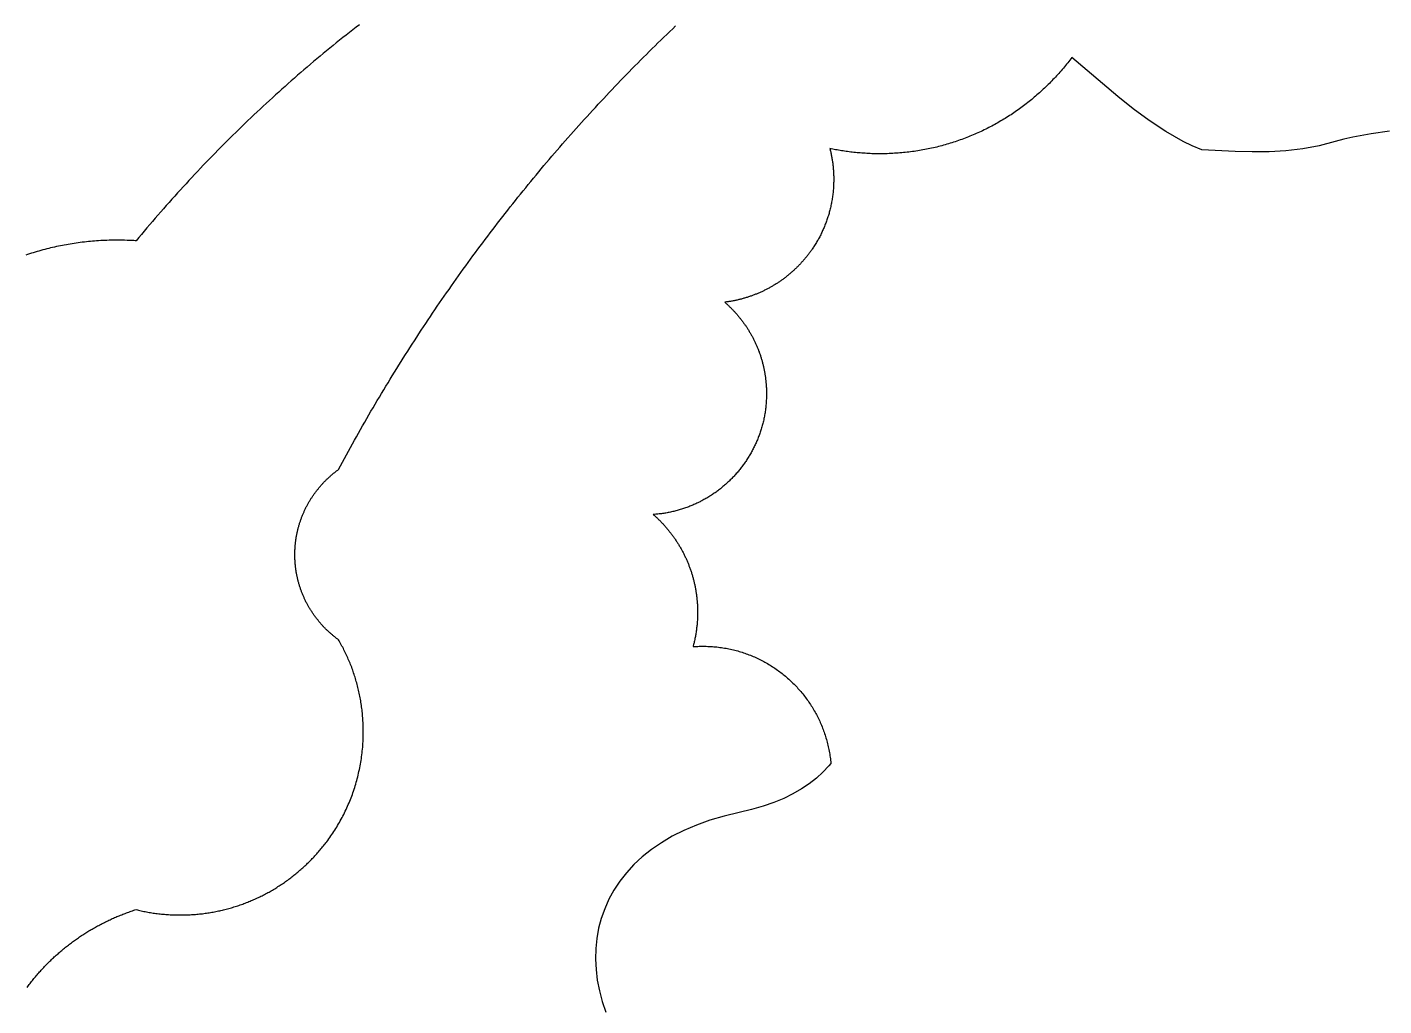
# Model space of a CAD drawing. Extents: x -331 to 1103, y -532 to 1751.
# Drawn here: x 74 to 276, y 1431.5 to 1577.1 of the extents above; entities that cross this region are included whole.
import ezdxf

# ---------------------------------------------------------------- set-up
doc = ezdxf.new("R2010")
doc.units = 0
doc.layers.add('Default_Layer', color=1, linetype='CONTINUOUS')

msp = doc.modelspace()

# ---------------------------------------------------------------- linework, layer by layer
at = {"layer": 'Default_Layer'}
for points in [[(123.47, 1577.44), (122.98, 1577.06), (122.48, 1576.68), (121.99, 1576.29), (121.5, 1575.9), (121.01, 1575.51), (120.52, 1575.12), (120.03, 1574.73), (119.55, 1574.33), (119.06, 1573.94), (118.58, 1573.54), (118.09, 1573.14), (117.61, 1572.74), (117.13, 1572.34), (116.65, 1571.94), (116.17, 1571.54), (115.7, 1571.13), (115.22, 1570.72), (114.75, 1570.32), (114.28, 1569.91), (113.8, 1569.5), (113.33, 1569.08), (112.86, 1568.67), (112.4, 1568.25), (111.93, 1567.84), (111.46, 1567.42), (111, 1567), (110.54, 1566.58), (110.07, 1566.16), (109.61, 1565.73), (109.15, 1565.31), (108.7, 1564.88), (108.24, 1564.45), (107.78, 1564.02), (107.33, 1563.59), (106.88, 1563.16), (106.43, 1562.73), (105.98, 1562.29), (105.53, 1561.86), (105.08, 1561.42), (104.63, 1560.98), (104.19, 1560.54), (103.74, 1560.1), (103.3, 1559.66), (102.86, 1559.21), (102.42, 1558.77), (101.98, 1558.32), (101.54, 1557.87), (101.11, 1557.43), (100.67, 1556.97), (100.24, 1556.52), (99.81, 1556.07), (99.38, 1555.61), (98.95, 1555.16), (98.52, 1554.7), (98.09, 1554.24), (97.67, 1553.78), (97.24, 1553.32), (96.82, 1552.86), (96.4, 1552.4), (95.98, 1551.93), (95.56, 1551.46), (95.14, 1551), (94.73, 1550.53), (94.31, 1550.06), (93.9, 1549.59), (93.49, 1549.11), (93.08, 1548.64), (92.67, 1548.16), (92.26, 1547.69), (91.85, 1547.21), (91.45, 1546.73), (91.04, 1546.25), (90.64, 1545.77), (90.24, 1545.29), (90.08, 1545.3), (89.92, 1545.31), (89.75, 1545.32), (89.59, 1545.32), (89.42, 1545.33), (89.24, 1545.34), (88.89, 1545.35), (88.53, 1545.36), (88.17, 1545.37), (87.99, 1545.37), (87.8, 1545.38), (87.62, 1545.38), (87.43, 1545.38), (87.12, 1545.38), (86.81, 1545.37), (86.5, 1545.37), (86.2, 1545.36), (85.89, 1545.35), (85.58, 1545.34), (85.27, 1545.32), (84.97, 1545.31), (84.66, 1545.29), (84.35, 1545.27), (84.05, 1545.25), (83.75, 1545.22), (83.44, 1545.19), (83.14, 1545.16), (82.84, 1545.13), (82.53, 1545.1), (82.23, 1545.07), (81.93, 1545.03), (81.63, 1544.99), (81.33, 1544.95), (81.03, 1544.9), (80.74, 1544.86), (80.44, 1544.81), (80.14, 1544.76), (79.85, 1544.71), (79.55, 1544.65), (79.26, 1544.6), (78.96, 1544.54), (78.67, 1544.48), (78.38, 1544.42), (78.09, 1544.35), (77.8, 1544.29), (77.51, 1544.22), (77.22, 1544.15), (76.93, 1544.08), (76.64, 1544.01), (76.35, 1543.93), (76.07, 1543.85), (75.78, 1543.77), (75.5, 1543.69), (75.21, 1543.61), (74.93, 1543.52), (74.65, 1543.44), (74.37, 1543.35), (74.09, 1543.26), (73.81, 1543.16)], [(74, 1434.23), (74.11, 1434.38), (74.22, 1434.52), (74.34, 1434.67), (74.45, 1434.82), (74.56, 1434.96), (74.68, 1435.11), (74.79, 1435.25), (74.91, 1435.4), (75.03, 1435.54), (75.14, 1435.68), (75.26, 1435.82), (75.38, 1435.96), (75.5, 1436.1), (75.62, 1436.24), (75.74, 1436.38), (75.87, 1436.52), (75.99, 1436.66), (76.11, 1436.79), (76.24, 1436.93), (76.36, 1437.06), (76.49, 1437.2), (76.62, 1437.33), (76.75, 1437.46), (76.87, 1437.6), (77, 1437.73), (77.13, 1437.86), (77.26, 1437.99), (77.39, 1438.12), (77.53, 1438.24), (77.66, 1438.37), (77.79, 1438.5), (77.93, 1438.62), (78.06, 1438.75), (78.2, 1438.87), (78.33, 1439), (78.47, 1439.12), (78.61, 1439.24), (78.75, 1439.36), (78.89, 1439.48), (79.03, 1439.6), (79.17, 1439.72), (79.31, 1439.84), (79.45, 1439.96), (79.59, 1440.08), (79.74, 1440.19), (79.88, 1440.31), (80.03, 1440.42), (80.17, 1440.53), (80.32, 1440.65), (80.46, 1440.76), (80.61, 1440.87), (80.76, 1440.98), (80.91, 1441.09), (81.06, 1441.2), (81.21, 1441.3), (81.36, 1441.41), (81.51, 1441.52), (81.66, 1441.62), (81.82, 1441.73), (81.97, 1441.83), (82.12, 1441.93), (82.28, 1442.03), (82.43, 1442.13), (82.59, 1442.23), (82.75, 1442.33), (82.9, 1442.43), (83.06, 1442.53), (83.22, 1442.63), (83.38, 1442.72), (83.54, 1442.82), (83.7, 1442.91), (83.86, 1443), (84.02, 1443.09), (84.19, 1443.19), (84.35, 1443.28), (84.51, 1443.37), (84.68, 1443.45), (84.84, 1443.54), (85.01, 1443.63), (85.17, 1443.71), (85.34, 1443.8), (85.51, 1443.88), (85.67, 1443.97), (85.84, 1444.05), (86.01, 1444.13), (86.18, 1444.21), (86.35, 1444.29), (86.52, 1444.37), (86.69, 1444.45), (86.87, 1444.52), (87.04, 1444.6), (87.21, 1444.68), (87.39, 1444.75), (87.56, 1444.82), (87.73, 1444.89), (87.91, 1444.97), (88.09, 1445.04), (88.26, 1445.11), (88.44, 1445.17), (88.62, 1445.24), (88.8, 1445.31), (88.97, 1445.37), (89.15, 1445.44), (89.33, 1445.5), (89.51, 1445.56), (89.69, 1445.63), (89.88, 1445.69), (90.06, 1445.75), (90.24, 1445.8), (90.43, 1445.76), (90.61, 1445.71), (90.8, 1445.67), (90.99, 1445.62), (91.19, 1445.58), (91.38, 1445.54), (91.58, 1445.5), (91.77, 1445.46), (91.97, 1445.43), (92.17, 1445.39), (92.37, 1445.36), (92.57, 1445.32), (92.78, 1445.29), (92.98, 1445.26), (93.19, 1445.24), (93.39, 1445.21), (93.6, 1445.18), (93.81, 1445.16), (94.02, 1445.14), (94.23, 1445.12), (94.44, 1445.1), (94.65, 1445.08), (94.87, 1445.07), (95.08, 1445.05), (95.3, 1445.04), (95.51, 1445.03), (95.73, 1445.02), (95.94, 1445.01), (96.16, 1445.01), (96.38, 1445), (96.6, 1445), (96.82, 1445), (97.02, 1445), (97.23, 1445), (97.44, 1445.01), (97.65, 1445.01), (97.85, 1445.02), (98.06, 1445.03), (98.26, 1445.04), (98.47, 1445.05), (98.67, 1445.06), (98.88, 1445.08), (99.08, 1445.09), (99.29, 1445.11), (99.49, 1445.13), (99.69, 1445.15), (99.89, 1445.17), (100.1, 1445.19), (100.3, 1445.22), (100.5, 1445.25), (100.7, 1445.27), (100.9, 1445.3), (101.1, 1445.33), (101.3, 1445.37), (101.5, 1445.4), (101.69, 1445.43), (101.89, 1445.47), (102.09, 1445.51), (102.28, 1445.55), (102.48, 1445.59), (102.68, 1445.63), (102.87, 1445.68), (103.07, 1445.72), (103.26, 1445.77), (103.45, 1445.81), (103.65, 1445.86), (103.84, 1445.91), (104.03, 1445.97), (104.22, 1446.02), (104.41, 1446.07), (104.6, 1446.13), (104.79, 1446.19), (104.98, 1446.25), (105.17, 1446.31), (105.36, 1446.37), (105.54, 1446.43), (105.73, 1446.49), (105.92, 1446.56), (106.1, 1446.63), (106.29, 1446.69), (106.47, 1446.76), (106.66, 1446.83), (106.84, 1446.91), (107.02, 1446.98), (107.2, 1447.05), (107.38, 1447.13), (107.56, 1447.21), (107.74, 1447.28), (107.92, 1447.36), (108.1, 1447.44), (108.28, 1447.53), (108.46, 1447.61), (108.63, 1447.69), (108.81, 1447.78), (108.98, 1447.87), (109.16, 1447.95), (109.33, 1448.04), (109.5, 1448.13), (109.67, 1448.23), (109.85, 1448.32), (110.02, 1448.41), (110.19, 1448.51), (110.36, 1448.6), (110.52, 1448.7), (110.69, 1448.8), (110.86, 1448.9), (111.02, 1449), (111.19, 1449.1), (111.35, 1449.21), (111.52, 1449.31), (111.68, 1449.42), (111.84, 1449.53), (112.01, 1449.63), (112.17, 1449.74), (112.33, 1449.85), (112.49, 1449.96), (112.64, 1450.08), (112.8, 1450.19), (112.96, 1450.31), (113.11, 1450.42), (113.27, 1450.54), (113.42, 1450.66), (113.58, 1450.78), (113.73, 1450.9), (113.88, 1451.02), (114.03, 1451.14), (114.18, 1451.26), (114.33, 1451.39), (114.48, 1451.51), (114.62, 1451.64), (114.77, 1451.77), (114.92, 1451.9), (115.06, 1452.02), (115.2, 1452.16), (115.35, 1452.29), (115.49, 1452.42), (115.63, 1452.55), (115.77, 1452.69), (115.91, 1452.82), (116.05, 1452.96), (116.18, 1453.1), (116.32, 1453.24), (116.46, 1453.38), (116.59, 1453.52), (116.72, 1453.66), (116.86, 1453.8), (116.99, 1453.94), (117.12, 1454.09), (117.25, 1454.23), (117.37, 1454.38), (117.5, 1454.53), (117.63, 1454.68), (117.75, 1454.82), (117.88, 1454.97), (118, 1455.13), (118.12, 1455.28), (118.25, 1455.43), (118.37, 1455.58), (118.49, 1455.74), (118.6, 1455.89), (118.76, 1456.1), (118.92, 1456.32), (119.07, 1456.53), (119.22, 1456.75), (119.38, 1456.97), (119.52, 1457.19), (119.67, 1457.41), (119.81, 1457.63), (119.96, 1457.86), (120.1, 1458.08), (120.23, 1458.31), (120.37, 1458.54), (120.5, 1458.77), (120.63, 1459.01), (120.76, 1459.24), (120.89, 1459.48), (121.01, 1459.71), (121.14, 1459.95), (121.26, 1460.19), (121.37, 1460.43), (121.49, 1460.68), (121.6, 1460.92), (121.71, 1461.17), (121.82, 1461.41), (121.93, 1461.66), (122.03, 1461.91), (122.13, 1462.16), (122.23, 1462.42), (122.33, 1462.67), (122.42, 1462.92), (122.51, 1463.18), (122.6, 1463.44), (122.69, 1463.7), (122.77, 1463.96), (122.85, 1464.22), (122.93, 1464.48), (123.01, 1464.74), (123.08, 1465.01), (123.15, 1465.27), (123.22, 1465.54), (123.29, 1465.81), (123.35, 1466.08), (123.41, 1466.35), (123.47, 1466.62), (123.53, 1466.89), (123.58, 1467.16), (123.63, 1467.44), (123.68, 1467.71), (123.72, 1467.99), (123.76, 1468.27), (123.8, 1468.54), (123.84, 1468.82), (123.87, 1469.1), (123.9, 1469.38), (123.93, 1469.66), (123.96, 1469.95), (123.98, 1470.23), (124, 1470.51), (124.01, 1470.8), (124.03, 1471.08), (124.04, 1471.37), (124.04, 1471.66), (124.05, 1471.94), (124.05, 1472.23), (124.05, 1472.47), (124.05, 1472.71), (124.04, 1472.94), (124.03, 1473.18), (124.03, 1473.41), (124.01, 1473.65), (124, 1473.88), (123.99, 1474.11), (123.97, 1474.34), (123.95, 1474.58), (123.93, 1474.81), (123.91, 1475.04), (123.88, 1475.27), (123.86, 1475.5), (123.83, 1475.73), (123.8, 1475.95), (123.77, 1476.18), (123.73, 1476.41), (123.7, 1476.64), (123.66, 1476.86), (123.62, 1477.09), (123.58, 1477.31), (123.54, 1477.53), (123.49, 1477.76), (123.45, 1477.98), (123.4, 1478.2), (123.35, 1478.42), (123.3, 1478.64), (123.24, 1478.86), (123.19, 1479.08), (123.13, 1479.29), (123.07, 1479.51), (123.01, 1479.73), (122.95, 1479.94), (122.89, 1480.16), (122.82, 1480.37), (122.75, 1480.58), (122.68, 1480.79), (122.61, 1481), (122.54, 1481.21), (122.47, 1481.42), (122.39, 1481.63), (122.32, 1481.84), (122.24, 1482.04), (122.16, 1482.25), (122.08, 1482.45), (121.99, 1482.65), (121.91, 1482.86), (121.82, 1483.06), (121.73, 1483.26), (121.64, 1483.46), (121.55, 1483.65), (121.46, 1483.85), (121.37, 1484.05), (121.27, 1484.24), (121.17, 1484.44), (121.08, 1484.63), (120.98, 1484.82), (120.87, 1485.01), (120.77, 1485.2), (120.67, 1485.39), (120.56, 1485.58), (120.45, 1485.76), (120.35, 1485.95), (120.25, 1486.01), (120.16, 1486.08), (120.07, 1486.15), (119.98, 1486.22), (119.89, 1486.29), (119.8, 1486.36), (119.71, 1486.43), (119.62, 1486.5), (119.54, 1486.58), (119.45, 1486.65), (119.36, 1486.72), (119.27, 1486.8), (119.19, 1486.87), (119.1, 1486.95), (119.02, 1487.02), (118.93, 1487.1), (118.85, 1487.18), (118.77, 1487.25), (118.69, 1487.33), (118.6, 1487.41), (118.52, 1487.49), (118.44, 1487.57), (118.36, 1487.65), (118.28, 1487.73), (118.2, 1487.81), (118.13, 1487.9), (118.05, 1487.98), (117.97, 1488.06), (117.89, 1488.15), (117.82, 1488.23), (117.74, 1488.32), (117.67, 1488.4), (117.59, 1488.49), (117.52, 1488.57), (117.45, 1488.66), (117.38, 1488.75), (117.31, 1488.84), (117.23, 1488.93), (117.16, 1489.01), (117.09, 1489.1), (117.03, 1489.19), (116.96, 1489.29), (116.89, 1489.38), (116.82, 1489.47), (116.76, 1489.56), (116.69, 1489.65), (116.63, 1489.75), (116.56, 1489.84), (116.5, 1489.93), (116.43, 1490.03), (116.37, 1490.12), (116.31, 1490.22), (116.25, 1490.32), (116.19, 1490.41), (116.13, 1490.51), (116.07, 1490.61), (116.01, 1490.7), (115.96, 1490.8), (115.9, 1490.9), (115.84, 1491), (115.79, 1491.1), (115.73, 1491.2), (115.68, 1491.3), (115.63, 1491.4), (115.57, 1491.5), (115.52, 1491.6), (115.47, 1491.71), (115.42, 1491.81), (115.37, 1491.91), (115.32, 1492.01), (115.27, 1492.12), (115.23, 1492.22), (115.18, 1492.33), (115.13, 1492.43), (115.09, 1492.54), (115.04, 1492.64), (115, 1492.75), (114.96, 1492.86), (114.92, 1492.96), (114.87, 1493.07), (114.83, 1493.18), (114.79, 1493.29), (114.76, 1493.39), (114.72, 1493.5), (114.68, 1493.61), (114.64, 1493.72), (114.61, 1493.83), (114.57, 1493.94), (114.54, 1494.05), (114.51, 1494.16), (114.47, 1494.27), (114.44, 1494.39), (114.41, 1494.5), (114.38, 1494.61), (114.35, 1494.72), (114.32, 1494.84), (114.29, 1494.95), (114.27, 1495.06), (114.24, 1495.18), (114.22, 1495.29), (114.19, 1495.4), (114.17, 1495.52), (114.15, 1495.63), (114.12, 1495.75), (114.1, 1495.87), (114.08, 1495.98), (114.06, 1496.1), (114.05, 1496.21), (114.03, 1496.33), (114.01, 1496.45), (114, 1496.57), (113.98, 1496.68), (113.97, 1496.8), (113.95, 1496.92), (113.94, 1497.04), (113.93, 1497.16), (113.92, 1497.27), (113.91, 1497.39), (113.9, 1497.51), (113.89, 1497.63), (113.89, 1497.75), (113.88, 1497.87), (113.88, 1497.99), (113.87, 1498.11), (113.87, 1498.24), (113.87, 1498.36), (113.86, 1498.48), (113.86, 1498.6), (113.86, 1498.72), (113.87, 1498.84), (113.87, 1498.96), (113.87, 1499.08), (113.88, 1499.2), (113.88, 1499.33), (113.89, 1499.45), (113.89, 1499.57), (113.9, 1499.68), (113.91, 1499.8), (113.92, 1499.92), (113.93, 1500.04), (113.94, 1500.16), (113.95, 1500.28), (113.97, 1500.4), (113.98, 1500.52), (114, 1500.63), (114.01, 1500.75), (114.03, 1500.87), (114.05, 1500.98), (114.06, 1501.1), (114.08, 1501.22), (114.1, 1501.33), (114.12, 1501.45), (114.15, 1501.56), (114.17, 1501.68), (114.19, 1501.79), (114.22, 1501.91), (114.24, 1502.02), (114.27, 1502.14), (114.29, 1502.25), (114.32, 1502.36), (114.35, 1502.48), (114.38, 1502.59), (114.41, 1502.7), (114.44, 1502.81), (114.47, 1502.92), (114.51, 1503.04), (114.54, 1503.15), (114.57, 1503.26), (114.61, 1503.37), (114.64, 1503.48), (114.68, 1503.59), (114.72, 1503.7), (114.76, 1503.8), (114.79, 1503.91), (114.83, 1504.02), (114.87, 1504.13), (114.92, 1504.24), (114.96, 1504.34), (115, 1504.45), (115.04, 1504.56), (115.09, 1504.66), (115.13, 1504.77), (115.18, 1504.87), (115.23, 1504.98), (115.27, 1505.08), (115.32, 1505.18), (115.37, 1505.29), (115.42, 1505.39), (115.47, 1505.49), (115.52, 1505.59), (115.57, 1505.7), (115.63, 1505.8), (115.68, 1505.9), (115.73, 1506), (115.79, 1506.1), (115.84, 1506.2), (115.9, 1506.3), (115.96, 1506.4), (116.01, 1506.49), (116.07, 1506.59), (116.13, 1506.69), (116.19, 1506.79), (116.25, 1506.88), (116.31, 1506.98), (116.37, 1507.07), (116.43, 1507.17), (116.5, 1507.26), (116.56, 1507.36), (116.63, 1507.45), (116.69, 1507.55), (116.76, 1507.64), (116.82, 1507.73), (116.89, 1507.82), (116.96, 1507.91), (117.03, 1508), (117.09, 1508.09), (117.16, 1508.18), (117.23, 1508.27), (117.31, 1508.36), (117.38, 1508.45), (117.45, 1508.54), (117.52, 1508.62), (117.59, 1508.71), (117.67, 1508.8), (117.74, 1508.88), (117.82, 1508.97), (117.89, 1509.05), (117.97, 1509.14), (118.05, 1509.22), (118.13, 1509.3), (118.2, 1509.38), (118.28, 1509.47), (118.36, 1509.55), (118.44, 1509.63), (118.52, 1509.71), (118.6, 1509.79), (118.69, 1509.87), (118.77, 1509.94), (118.85, 1510.02), (118.93, 1510.1), (119.02, 1510.18), (119.1, 1510.25), (119.19, 1510.33), (119.27, 1510.4), (119.36, 1510.48), (119.45, 1510.55), (119.54, 1510.62), (119.62, 1510.7), (119.71, 1510.77), (119.8, 1510.84), (119.89, 1510.91), (119.98, 1510.98), (120.07, 1511.05), (120.16, 1511.12), (120.25, 1511.19), (120.35, 1511.25), (120.64, 1511.8), (120.94, 1512.35), (121.23, 1512.89), (121.53, 1513.44), (121.83, 1513.98), (122.13, 1514.53), (122.43, 1515.07), (122.73, 1515.61), (123.04, 1516.15), (123.34, 1516.69), (123.65, 1517.23), (123.95, 1517.77), (124.26, 1518.31), (124.57, 1518.85), (124.88, 1519.38), (125.19, 1519.92), (125.5, 1520.45), (125.82, 1520.98), (126.13, 1521.52), (126.45, 1522.05), (126.77, 1522.58), (127.09, 1523.11), (127.4, 1523.64), (127.73, 1524.16), (128.05, 1524.69), (128.37, 1525.22), (128.69, 1525.74), (129.02, 1526.27), (129.35, 1526.79), (129.67, 1527.31), (130, 1527.83), (130.33, 1528.35), (130.66, 1528.87), (130.99, 1529.39), (131.33, 1529.91), (131.66, 1530.42), (132, 1530.94), (132.33, 1531.46), (132.67, 1531.97), (133.01, 1532.48), (133.35, 1532.99), (133.69, 1533.51), (134.03, 1534.02), (134.37, 1534.53), (134.72, 1535.03), (135.06, 1535.54), (135.41, 1536.05), (135.76, 1536.55), (136.11, 1537.06), (136.45, 1537.56), (136.81, 1538.06), (137.16, 1538.57), (137.51, 1539.07), (137.86, 1539.57), (138.22, 1540.07), (138.58, 1540.56), (138.93, 1541.06), (139.29, 1541.56), (139.65, 1542.05), (140.01, 1542.55), (140.37, 1543.04), (140.74, 1543.53), (141.1, 1544.02), (141.47, 1544.51), (141.83, 1545), (142.2, 1545.49), (142.57, 1545.98), (142.94, 1546.47), (143.31, 1546.95), (143.68, 1547.44), (144.05, 1547.92), (144.43, 1548.4), (144.8, 1548.89), (145.18, 1549.37), (145.55, 1549.85), (145.93, 1550.33), (146.31, 1550.8), (146.69, 1551.28), (147.07, 1551.76), (147.45, 1552.23), (147.84, 1552.71), (148.22, 1553.18), (148.61, 1553.65), (148.99, 1554.12), (149.38, 1554.59), (149.77, 1555.06), (150.16, 1555.53), (150.55, 1556), (150.94, 1556.47), (151.34, 1556.93), (151.73, 1557.4), (152.12, 1557.86), (152.52, 1558.32), (152.92, 1558.78), (153.32, 1559.24), (153.72, 1559.7), (154.12, 1560.16), (154.52, 1560.62), (154.92, 1561.08), (155.32, 1561.53), (155.73, 1561.99), (156.13, 1562.44), (156.54, 1562.89), (156.95, 1563.34), (157.36, 1563.79), (157.77, 1564.24), (158.18, 1564.69), (158.59, 1565.14), (159, 1565.59), (159.42, 1566.03), (159.83, 1566.48), (160.25, 1566.92), (160.66, 1567.36), (161.08, 1567.8), (161.5, 1568.24), (161.92, 1568.68), (162.34, 1569.12), (162.76, 1569.56), (163.19, 1570), (163.61, 1570.43), (164.04, 1570.87), (164.46, 1571.3), (164.89, 1571.73), (165.32, 1572.16), (165.75, 1572.59), (166.18, 1573.02), (166.61, 1573.45), (167.04, 1573.88), (167.48, 1574.31), (167.91, 1574.73), (168.35, 1575.15), (168.78, 1575.58), (169.22, 1576), (169.66, 1576.42), (170.1, 1576.84), (170.54, 1577.26)], [(276.81, 1561.61), (274.06, 1561.21), (271.35, 1560.72), (270.02, 1560.42), (268.72, 1560.04), (266.33, 1559.4), (263.88, 1558.95), (261.39, 1558.67), (258.87, 1558.53), (256.34, 1558.5), (253.81, 1558.56), (248.84, 1558.81), (247.45, 1559.42), (246.1, 1560.07), (243.51, 1561.53), (241.04, 1563.16), (238.66, 1564.92), (236.35, 1566.77), (234.08, 1568.69), (229.52, 1572.57), (229.37, 1572.37), (229.21, 1572.17), (229.05, 1571.96), (228.9, 1571.76), (228.74, 1571.56), (228.57, 1571.37), (228.41, 1571.17), (228.25, 1570.97), (228.08, 1570.78), (227.92, 1570.58), (227.75, 1570.39), (227.58, 1570.2), (227.41, 1570.01), (227.24, 1569.82), (227.06, 1569.63), (226.89, 1569.45), (226.71, 1569.26), (226.54, 1569.08), (226.36, 1568.9), (226.18, 1568.71), (226, 1568.53), (225.81, 1568.36), (225.63, 1568.18), (225.45, 1568), (225.26, 1567.83), (225.07, 1567.66), (224.89, 1567.48), (224.7, 1567.31), (224.51, 1567.14), (224.31, 1566.98), (224.12, 1566.81), (223.93, 1566.64), (223.73, 1566.48), (223.54, 1566.32), (223.34, 1566.16), (223.14, 1566), (222.94, 1565.84), (222.74, 1565.68), (222.54, 1565.53), (222.33, 1565.37), (222.13, 1565.22), (221.93, 1565.07), (221.72, 1564.92), (221.51, 1564.77), (221.3, 1564.62), (221.09, 1564.48), (220.88, 1564.34), (220.67, 1564.19), (220.46, 1564.05), (220.24, 1563.91), (220.03, 1563.78), (219.81, 1563.64), (219.6, 1563.5), (219.38, 1563.37), (219.16, 1563.24), (218.94, 1563.11), (218.72, 1562.98), (218.5, 1562.85), (218.28, 1562.73), (218.05, 1562.6), (217.83, 1562.48), (217.6, 1562.36), (217.37, 1562.24), (217.15, 1562.12), (216.92, 1562.01), (216.69, 1561.89), (216.46, 1561.78), (216.23, 1561.67), (216, 1561.56), (215.76, 1561.45), (215.53, 1561.35), (215.29, 1561.24), (215.06, 1561.14), (214.82, 1561.04), (214.58, 1560.94), (214.35, 1560.84), (214.11, 1560.74), (213.87, 1560.65), (213.63, 1560.55), (213.38, 1560.46), (213.14, 1560.37), (212.9, 1560.29), (212.65, 1560.2), (212.41, 1560.12), (212.16, 1560.03), (211.92, 1559.95), (211.67, 1559.87), (211.42, 1559.8), (211.17, 1559.72), (210.92, 1559.65), (210.67, 1559.58), (210.42, 1559.51), (210.17, 1559.44), (209.92, 1559.37), (209.67, 1559.31), (209.41, 1559.24), (209.16, 1559.18), (208.9, 1559.12), (208.65, 1559.07), (208.39, 1559.01), (208.13, 1558.96), (207.87, 1558.9), (207.61, 1558.85), (207.36, 1558.81), (207.1, 1558.76), (206.84, 1558.72), (206.57, 1558.67), (206.31, 1558.63), (206.05, 1558.59), (205.79, 1558.56), (205.52, 1558.52), (205.26, 1558.49), (204.99, 1558.46), (204.73, 1558.43), (204.46, 1558.4), (204.2, 1558.38), (203.93, 1558.35), (203.66, 1558.33), (203.39, 1558.31), (203.12, 1558.3), (202.85, 1558.28), (202.58, 1558.27), (202.31, 1558.26), (202.04, 1558.25), (201.77, 1558.24), (201.5, 1558.24), (201.23, 1558.23), (200.95, 1558.23), (200.71, 1558.23), (200.46, 1558.23), (200.21, 1558.24), (199.97, 1558.24), (199.72, 1558.25), (199.48, 1558.26), (199.23, 1558.27), (198.99, 1558.28), (198.75, 1558.3), (198.5, 1558.31), (198.26, 1558.33), (198.02, 1558.35), (197.78, 1558.37), (197.55, 1558.39), (197.31, 1558.41), (197.07, 1558.44), (196.84, 1558.46), (196.6, 1558.49), (196.37, 1558.52), (196.14, 1558.55), (195.91, 1558.58), (195.68, 1558.62), (195.46, 1558.65), (195.23, 1558.69), (195.01, 1558.72), (194.79, 1558.76), (194.57, 1558.8), (194.35, 1558.84), (194.13, 1558.89), (193.92, 1558.93), (193.7, 1558.98), (193.49, 1559.02), (193.53, 1558.89), (193.56, 1558.76), (193.59, 1558.63), (193.62, 1558.5), (193.65, 1558.36), (193.68, 1558.23), (193.71, 1558.09), (193.74, 1557.95), (193.76, 1557.82), (193.79, 1557.68), (193.81, 1557.54), (193.84, 1557.4), (193.86, 1557.25), (193.88, 1557.11), (193.9, 1556.97), (193.92, 1556.83), (193.94, 1556.68), (193.96, 1556.53), (193.97, 1556.39), (193.99, 1556.24), (194, 1556.09), (194.01, 1555.95), (194.02, 1555.8), (194.03, 1555.65), (194.04, 1555.5), (194.05, 1555.35), (194.06, 1555.2), (194.06, 1555.05), (194.07, 1554.9), (194.07, 1554.74), (194.07, 1554.59), (194.07, 1554.44), (194.07, 1554.26), (194.07, 1554.08), (194.06, 1553.89), (194.06, 1553.71), (194.05, 1553.53), (194.04, 1553.35), (194.03, 1553.17), (194.02, 1553), (194, 1552.82), (193.99, 1552.64), (193.97, 1552.46), (193.95, 1552.29), (193.93, 1552.11), (193.9, 1551.93), (193.88, 1551.76), (193.85, 1551.58), (193.82, 1551.41), (193.8, 1551.24), (193.76, 1551.06), (193.73, 1550.89), (193.7, 1550.72), (193.66, 1550.55), (193.62, 1550.38), (193.59, 1550.21), (193.54, 1550.04), (193.5, 1549.87), (193.46, 1549.7), (193.41, 1549.54), (193.37, 1549.37), (193.32, 1549.2), (193.27, 1549.04), (193.22, 1548.87), (193.17, 1548.71), (193.11, 1548.55), (193.06, 1548.39), (193, 1548.22), (192.94, 1548.06), (192.88, 1547.9), (192.82, 1547.74), (192.76, 1547.59), (192.69, 1547.43), (192.63, 1547.27), (192.56, 1547.11), (192.49, 1546.96), (192.42, 1546.81), (192.35, 1546.65), (192.28, 1546.5), (192.21, 1546.35), (192.13, 1546.2), (192.06, 1546.05), (191.98, 1545.9), (191.9, 1545.75), (191.82, 1545.6), (191.74, 1545.45), (191.66, 1545.31), (191.57, 1545.16), (191.49, 1545.02), (191.4, 1544.88), (191.31, 1544.74), (191.22, 1544.59), (191.13, 1544.45), (191.04, 1544.32), (190.95, 1544.18), (190.86, 1544.04), (190.79, 1543.94), (190.72, 1543.84), (190.65, 1543.74), (190.57, 1543.64), (190.5, 1543.55), (190.43, 1543.45), (190.36, 1543.35), (190.28, 1543.26), (190.21, 1543.16), (190.13, 1543.06), (190.06, 1542.97), (189.98, 1542.87), (189.91, 1542.78), (189.83, 1542.69), (189.75, 1542.59), (189.67, 1542.5), (189.59, 1542.41), (189.51, 1542.32), (189.43, 1542.23), (189.35, 1542.14), (189.27, 1542.05), (189.19, 1541.96), (189.11, 1541.87), (189.02, 1541.78), (188.94, 1541.69), (188.86, 1541.61), (188.77, 1541.52), (188.69, 1541.44), (188.6, 1541.35), (188.51, 1541.27), (188.43, 1541.18), (188.34, 1541.1), (188.25, 1541.02), (188.16, 1540.93), (188.08, 1540.85), (187.99, 1540.77), (187.9, 1540.69), (187.81, 1540.61), (187.71, 1540.53), (187.62, 1540.45), (187.53, 1540.37), (187.44, 1540.3), (187.35, 1540.22), (187.25, 1540.14), (187.16, 1540.07), (187.06, 1539.99), (186.97, 1539.92), (186.87, 1539.84), (186.78, 1539.77), (186.68, 1539.7), (186.58, 1539.62), (186.49, 1539.55), (186.39, 1539.48), (186.29, 1539.41), (186.19, 1539.34), (186.09, 1539.27), (185.99, 1539.2), (185.89, 1539.14), (185.79, 1539.07), (185.69, 1539), (185.59, 1538.94), (185.49, 1538.87), (185.38, 1538.81), (185.28, 1538.74), (185.18, 1538.68), (185.07, 1538.62), (184.97, 1538.56), (184.86, 1538.5), (184.76, 1538.44), (184.65, 1538.38), (184.55, 1538.32), (184.44, 1538.26), (184.33, 1538.2), (184.22, 1538.14), (184.12, 1538.09), (184.01, 1538.03), (183.9, 1537.98), (183.79, 1537.92), (183.68, 1537.87), (183.57, 1537.82), (183.46, 1537.76), (183.35, 1537.71), (183.24, 1537.66), (183.13, 1537.61), (183.01, 1537.56), (182.9, 1537.51), (182.79, 1537.46), (182.68, 1537.42), (182.56, 1537.37), (182.45, 1537.33), (182.33, 1537.28), (182.22, 1537.24), (182.1, 1537.19), (181.99, 1537.15), (181.87, 1537.11), (181.76, 1537.07), (181.64, 1537.03), (181.52, 1536.99), (181.4, 1536.95), (181.29, 1536.91), (181.17, 1536.87), (181.05, 1536.83), (180.93, 1536.8), (180.81, 1536.76), (180.69, 1536.73), (180.57, 1536.69), (180.45, 1536.66), (180.33, 1536.63), (180.21, 1536.6), (180.09, 1536.57), (179.97, 1536.54), (179.85, 1536.51), (179.72, 1536.48), (179.6, 1536.45), (179.48, 1536.43), (179.35, 1536.4), (179.23, 1536.38), (179.11, 1536.35), (178.98, 1536.33), (178.86, 1536.3), (178.73, 1536.28), (178.61, 1536.26), (178.48, 1536.24), (178.36, 1536.22), (178.23, 1536.2), (178.1, 1536.19), (177.98, 1536.17), (177.85, 1536.15), (177.94, 1536.07), (178.03, 1536), (178.12, 1535.92), (178.2, 1535.84), (178.29, 1535.76), (178.38, 1535.68), (178.46, 1535.59), (178.55, 1535.51), (178.63, 1535.43), (178.72, 1535.35), (178.8, 1535.26), (178.89, 1535.18), (178.97, 1535.09), (179.05, 1535.01), (179.13, 1534.92), (179.21, 1534.84), (179.29, 1534.75), (179.37, 1534.66), (179.45, 1534.58), (179.53, 1534.49), (179.61, 1534.4), (179.69, 1534.31), (179.77, 1534.22), (179.84, 1534.13), (179.92, 1534.04), (179.99, 1533.95), (180.07, 1533.85), (180.14, 1533.76), (180.22, 1533.67), (180.29, 1533.58), (180.36, 1533.48), (180.43, 1533.39), (180.5, 1533.29), (180.57, 1533.2), (180.64, 1533.1), (180.71, 1533.01), (180.78, 1532.91), (180.85, 1532.81), (180.92, 1532.72), (180.98, 1532.62), (181.05, 1532.52), (181.12, 1532.42), (181.18, 1532.32), (181.25, 1532.22), (181.31, 1532.12), (181.37, 1532.02), (181.43, 1531.92), (181.5, 1531.82), (181.56, 1531.72), (181.62, 1531.61), (181.68, 1531.51), (181.74, 1531.41), (181.79, 1531.3), (181.85, 1531.2), (181.91, 1531.1), (181.97, 1530.99), (182.02, 1530.89), (182.08, 1530.78), (182.13, 1530.67), (182.18, 1530.57), (182.24, 1530.46), (182.29, 1530.35), (182.34, 1530.24), (182.39, 1530.14), (182.44, 1530.03), (182.49, 1529.92), (182.54, 1529.81), (182.59, 1529.7), (182.63, 1529.59), (182.68, 1529.48), (182.73, 1529.37), (182.77, 1529.26), (182.82, 1529.15), (182.86, 1529.04), (182.9, 1528.92), (182.95, 1528.81), (182.99, 1528.7), (183.03, 1528.58), (183.07, 1528.47), (183.11, 1528.36), (183.15, 1528.24), (183.18, 1528.13), (183.22, 1528.01), (183.26, 1527.9), (183.29, 1527.78), (183.33, 1527.67), (183.36, 1527.55), (183.4, 1527.43), (183.43, 1527.32), (183.46, 1527.2), (183.49, 1527.08), (183.52, 1526.96), (183.55, 1526.85), (183.58, 1526.73), (183.61, 1526.61), (183.63, 1526.49), (183.66, 1526.37), (183.69, 1526.25), (183.71, 1526.13), (183.73, 1526.01), (183.76, 1525.89), (183.78, 1525.77), (183.8, 1525.65), (183.82, 1525.53), (183.84, 1525.41), (183.86, 1525.28), (183.88, 1525.16), (183.9, 1525.04), (183.91, 1524.92), (183.93, 1524.79), (183.94, 1524.67), (183.96, 1524.55), (183.97, 1524.42), (183.98, 1524.3), (183.99, 1524.18), (184.01, 1524.05), (184.02, 1523.93), (184.02, 1523.8), (184.03, 1523.68), (184.04, 1523.55), (184.05, 1523.43), (184.05, 1523.3), (184.06, 1523.18), (184.06, 1523.05), (184.06, 1522.92), (184.07, 1522.8), (184.07, 1522.67), (184.07, 1522.54), (184.07, 1522.35), (184.06, 1522.16), (184.06, 1521.97), (184.05, 1521.78), (184.04, 1521.58), (184.03, 1521.4), (184.02, 1521.21), (184, 1521.02), (183.99, 1520.83), (183.97, 1520.64), (183.95, 1520.46), (183.93, 1520.27), (183.9, 1520.09), (183.88, 1519.9), (183.85, 1519.72), (183.82, 1519.54), (183.79, 1519.36), (183.76, 1519.18), (183.72, 1519), (183.69, 1518.83), (183.65, 1518.65), (183.61, 1518.47), (183.57, 1518.3), (183.53, 1518.13), (183.48, 1517.96), (183.44, 1517.79), (183.39, 1517.62), (183.34, 1517.45), (183.29, 1517.29), (183.24, 1517.12), (183.18, 1516.96), (183.13, 1516.8), (183.07, 1516.64), (183.01, 1516.48), (182.96, 1516.32), (182.9, 1516.16), (182.83, 1516.01), (182.77, 1515.85), (182.71, 1515.69), (182.64, 1515.54), (182.58, 1515.39), (182.51, 1515.23), (182.44, 1515.08), (182.37, 1514.93), (182.3, 1514.78), (182.22, 1514.63), (182.15, 1514.48), (182.07, 1514.33), (182, 1514.19), (181.92, 1514.04), (181.84, 1513.89), (181.76, 1513.75), (181.68, 1513.6), (181.59, 1513.46), (181.51, 1513.32), (181.42, 1513.18), (181.34, 1513.04), (181.25, 1512.9), (181.16, 1512.76), (181.07, 1512.62), (180.98, 1512.48), (180.88, 1512.35), (180.79, 1512.21), (180.69, 1512.08), (180.6, 1511.94), (180.5, 1511.81), (180.4, 1511.68), (180.3, 1511.55), (180.2, 1511.42), (180.1, 1511.29), (180, 1511.16), (179.89, 1511.04), (179.79, 1510.91), (179.68, 1510.79), (179.57, 1510.66), (179.46, 1510.54), (179.35, 1510.42), (179.24, 1510.3), (179.13, 1510.18), (179.02, 1510.06), (178.9, 1509.94), (178.79, 1509.83), (178.67, 1509.71), (178.56, 1509.6), (178.44, 1509.48), (178.32, 1509.37), (178.2, 1509.26), (178.08, 1509.15), (177.95, 1509.04), (177.83, 1508.93), (177.71, 1508.83), (177.58, 1508.72), (177.46, 1508.62), (177.33, 1508.51), (177.2, 1508.41), (177.07, 1508.31), (176.94, 1508.21), (176.81, 1508.11), (176.68, 1508.01), (176.55, 1507.92), (176.42, 1507.82), (176.28, 1507.73), (176.15, 1507.64), (176.01, 1507.54), (175.87, 1507.45), (175.74, 1507.37), (175.6, 1507.28), (175.46, 1507.19), (175.32, 1507.11), (175.18, 1507.02), (175.03, 1506.94), (174.89, 1506.86), (174.75, 1506.78), (174.6, 1506.7), (174.46, 1506.62), (174.31, 1506.54), (174.17, 1506.47), (174.02, 1506.39), (173.87, 1506.32), (173.72, 1506.25), (173.57, 1506.18), (173.42, 1506.11), (173.27, 1506.05), (173.12, 1505.98), (172.97, 1505.92), (172.81, 1505.85), (172.66, 1505.79), (172.5, 1505.73), (172.35, 1505.67), (172.19, 1505.61), (172.03, 1505.56), (171.88, 1505.5), (171.72, 1505.45), (171.56, 1505.4), (171.4, 1505.35), (171.24, 1505.3), (171.08, 1505.25), (170.92, 1505.2), (170.76, 1505.16), (170.59, 1505.12), (170.43, 1505.07), (170.27, 1505.03), (170.1, 1505), (169.94, 1504.96), (169.77, 1504.92), (169.6, 1504.89), (169.44, 1504.86), (169.27, 1504.82), (169.1, 1504.79), (168.93, 1504.77), (168.76, 1504.74), (168.59, 1504.71), (168.42, 1504.69), (168.25, 1504.67), (168.08, 1504.65), (167.91, 1504.63), (167.74, 1504.61), (167.57, 1504.6), (167.39, 1504.58), (167.22, 1504.57), (167.32, 1504.49), (167.41, 1504.4), (167.5, 1504.32), (167.6, 1504.23), (167.69, 1504.15), (167.78, 1504.06), (167.87, 1503.97), (167.96, 1503.88), (168.05, 1503.8), (168.14, 1503.71), (168.23, 1503.62), (168.32, 1503.53), (168.41, 1503.44), (168.49, 1503.35), (168.58, 1503.25), (168.67, 1503.16), (168.75, 1503.07), (168.84, 1502.97), (168.92, 1502.88), (169, 1502.79), (169.09, 1502.69), (169.17, 1502.6), (169.25, 1502.5), (169.33, 1502.4), (169.41, 1502.31), (169.49, 1502.21), (169.57, 1502.11), (169.65, 1502.01), (169.73, 1501.91), (169.81, 1501.81), (169.88, 1501.71), (169.96, 1501.61), (170.03, 1501.51), (170.11, 1501.41), (170.18, 1501.3), (170.26, 1501.2), (170.33, 1501.1), (170.4, 1500.99), (170.47, 1500.89), (170.54, 1500.79), (170.61, 1500.68), (170.68, 1500.57), (170.75, 1500.47), (170.82, 1500.36), (170.89, 1500.25), (170.96, 1500.15), (171.02, 1500.04), (171.09, 1499.93), (171.15, 1499.82), (171.22, 1499.71), (171.28, 1499.6), (171.34, 1499.49), (171.4, 1499.38), (171.46, 1499.27), (171.52, 1499.16), (171.58, 1499.05), (171.64, 1498.93), (171.7, 1498.82), (171.76, 1498.71), (171.82, 1498.59), (171.87, 1498.48), (171.93, 1498.36), (171.98, 1498.25), (172.04, 1498.13), (172.09, 1498.02), (172.14, 1497.9), (172.19, 1497.79), (172.24, 1497.67), (172.29, 1497.55), (172.34, 1497.43), (172.39, 1497.31), (172.44, 1497.2), (172.49, 1497.08), (172.53, 1496.96), (172.58, 1496.84), (172.62, 1496.72), (172.67, 1496.6), (172.71, 1496.48), (172.75, 1496.36), (172.8, 1496.23), (172.84, 1496.11), (172.88, 1495.99), (172.92, 1495.87), (172.95, 1495.74), (172.99, 1495.62), (173.03, 1495.5), (173.06, 1495.37), (173.1, 1495.25), (173.13, 1495.12), (173.17, 1495), (173.2, 1494.87), (173.23, 1494.75), (173.26, 1494.62), (173.29, 1494.49), (173.32, 1494.37), (173.35, 1494.24), (173.38, 1494.11), (173.41, 1493.99), (173.43, 1493.86), (173.46, 1493.73), (173.48, 1493.6), (173.51, 1493.47), (173.53, 1493.34), (173.55, 1493.21), (173.57, 1493.08), (173.59, 1492.95), (173.61, 1492.82), (173.63, 1492.69), (173.65, 1492.56), (173.67, 1492.43), (173.68, 1492.3), (173.7, 1492.17), (173.71, 1492.04), (173.72, 1491.9), (173.74, 1491.77), (173.75, 1491.64), (173.76, 1491.51), (173.77, 1491.37), (173.78, 1491.24), (173.78, 1491.11), (173.79, 1490.97), (173.8, 1490.84), (173.8, 1490.7), (173.81, 1490.57), (173.81, 1490.43), (173.81, 1490.3), (173.81, 1490.16), (173.81, 1490.03), (173.81, 1489.86), (173.81, 1489.69), (173.81, 1489.52), (173.8, 1489.35), (173.8, 1489.18), (173.79, 1489.01), (173.78, 1488.85), (173.77, 1488.68), (173.76, 1488.51), (173.74, 1488.35), (173.73, 1488.18), (173.71, 1488.02), (173.69, 1487.85), (173.67, 1487.69), (173.65, 1487.53), (173.63, 1487.37), (173.61, 1487.21), (173.59, 1487.05), (173.56, 1486.89), (173.54, 1486.73), (173.51, 1486.57), (173.48, 1486.42), (173.45, 1486.26), (173.42, 1486.11), (173.39, 1485.96), (173.35, 1485.8), (173.32, 1485.65), (173.28, 1485.5), (173.24, 1485.36), (173.21, 1485.21), (173.17, 1485.06), (173.13, 1484.92), (173.3, 1484.93), (173.47, 1484.94), (173.66, 1484.95), (173.84, 1484.96), (174.03, 1484.97), (174.23, 1484.97), (174.42, 1484.98), (174.62, 1484.98), (174.85, 1484.98), (175.08, 1484.97), (175.32, 1484.96), (175.55, 1484.96), (175.78, 1484.94), (176.01, 1484.93), (176.24, 1484.91), (176.46, 1484.89), (176.69, 1484.87), (176.92, 1484.84), (177.14, 1484.81), (177.37, 1484.78), (177.59, 1484.75), (177.82, 1484.71), (178.04, 1484.67), (178.26, 1484.63), (178.48, 1484.59), (178.7, 1484.54), (178.92, 1484.49), (179.14, 1484.44), (179.35, 1484.39), (179.57, 1484.33), (179.78, 1484.27), (180, 1484.21), (180.21, 1484.15), (180.42, 1484.08), (180.63, 1484.01), (180.84, 1483.94), (181.05, 1483.87), (181.26, 1483.79), (181.46, 1483.71), (181.67, 1483.63), (181.87, 1483.55), (182.08, 1483.47), (182.28, 1483.38), (182.48, 1483.29), (182.68, 1483.2), (182.87, 1483.1), (183.07, 1483.01), (183.27, 1482.91), (183.46, 1482.81), (183.65, 1482.71), (183.84, 1482.6), (184.03, 1482.5), (184.22, 1482.39), (184.41, 1482.28), (184.6, 1482.16), (184.78, 1482.05), (184.96, 1481.93), (185.15, 1481.81), (185.33, 1481.69), (185.51, 1481.57), (185.68, 1481.44), (185.86, 1481.32), (186.03, 1481.19), (186.21, 1481.06), (186.38, 1480.92), (186.55, 1480.79), (186.72, 1480.65), (186.88, 1480.51), (187.05, 1480.37), (187.21, 1480.23), (187.37, 1480.09), (187.53, 1479.94), (187.69, 1479.79), (187.85, 1479.64), (188, 1479.49), (188.16, 1479.34), (188.31, 1479.19), (188.46, 1479.03), (188.61, 1478.87), (188.75, 1478.71), (188.9, 1478.55), (189.04, 1478.39), (189.18, 1478.22), (189.32, 1478.06), (189.46, 1477.89), (189.6, 1477.72), (189.73, 1477.55), (189.86, 1477.37), (189.99, 1477.2), (190.12, 1477.02), (190.25, 1476.85), (190.37, 1476.67), (190.49, 1476.49), (190.61, 1476.31), (190.73, 1476.12), (190.85, 1475.94), (190.96, 1475.75), (191.07, 1475.57), (191.18, 1475.38), (191.29, 1475.19), (191.4, 1474.99), (191.5, 1474.8), (191.6, 1474.61), (191.7, 1474.41), (191.8, 1474.22), (191.89, 1474.02), (191.98, 1473.82), (192.07, 1473.62), (192.16, 1473.42), (192.25, 1473.21), (192.33, 1473.01), (192.41, 1472.8), (192.49, 1472.6), (192.57, 1472.39), (192.65, 1472.18), (192.72, 1471.97), (192.79, 1471.76), (192.86, 1471.55), (192.92, 1471.33), (192.98, 1471.12), (193.04, 1470.9), (193.1, 1470.69), (193.16, 1470.47), (193.21, 1470.25), (193.26, 1470.03), (193.31, 1469.81), (193.35, 1469.59), (193.4, 1469.37), (193.44, 1469.14), (193.48, 1468.92), (193.51, 1468.69), (193.54, 1468.47), (193.57, 1468.24), (193.6, 1468.01), (193.63, 1467.78), (193.65, 1467.55), (193.34, 1467.18), (192.45, 1466.25), (191.49, 1465.36), (190.42, 1464.53), (189.27, 1463.75), (188.01, 1463.02), (186.64, 1462.35), (185.16, 1461.74), (183.57, 1461.18), (181.85, 1460.69), (180.01, 1460.25), (177.76, 1459.72), (175.63, 1459.09), (173.64, 1458.38), (171.77, 1457.58), (170.03, 1456.71), (168.42, 1455.75), (166.93, 1454.73), (165.57, 1453.64), (164.33, 1452.49), (163.22, 1451.28), (162.22, 1450.01), (161.35, 1448.69), (160.61, 1447.33), (159.98, 1445.93), (159.47, 1444.49), (159.08, 1443.02), (158.81, 1441.51), (158.65, 1439.99), (158.61, 1438.44), (158.69, 1436.88), (158.88, 1435.3), (159.19, 1433.72), (159.61, 1432.13), (160.14, 1430.55)]]:
    msp.add_lwpolyline(points, dxfattribs=at)

doc.saveas('drawing.dxf')
